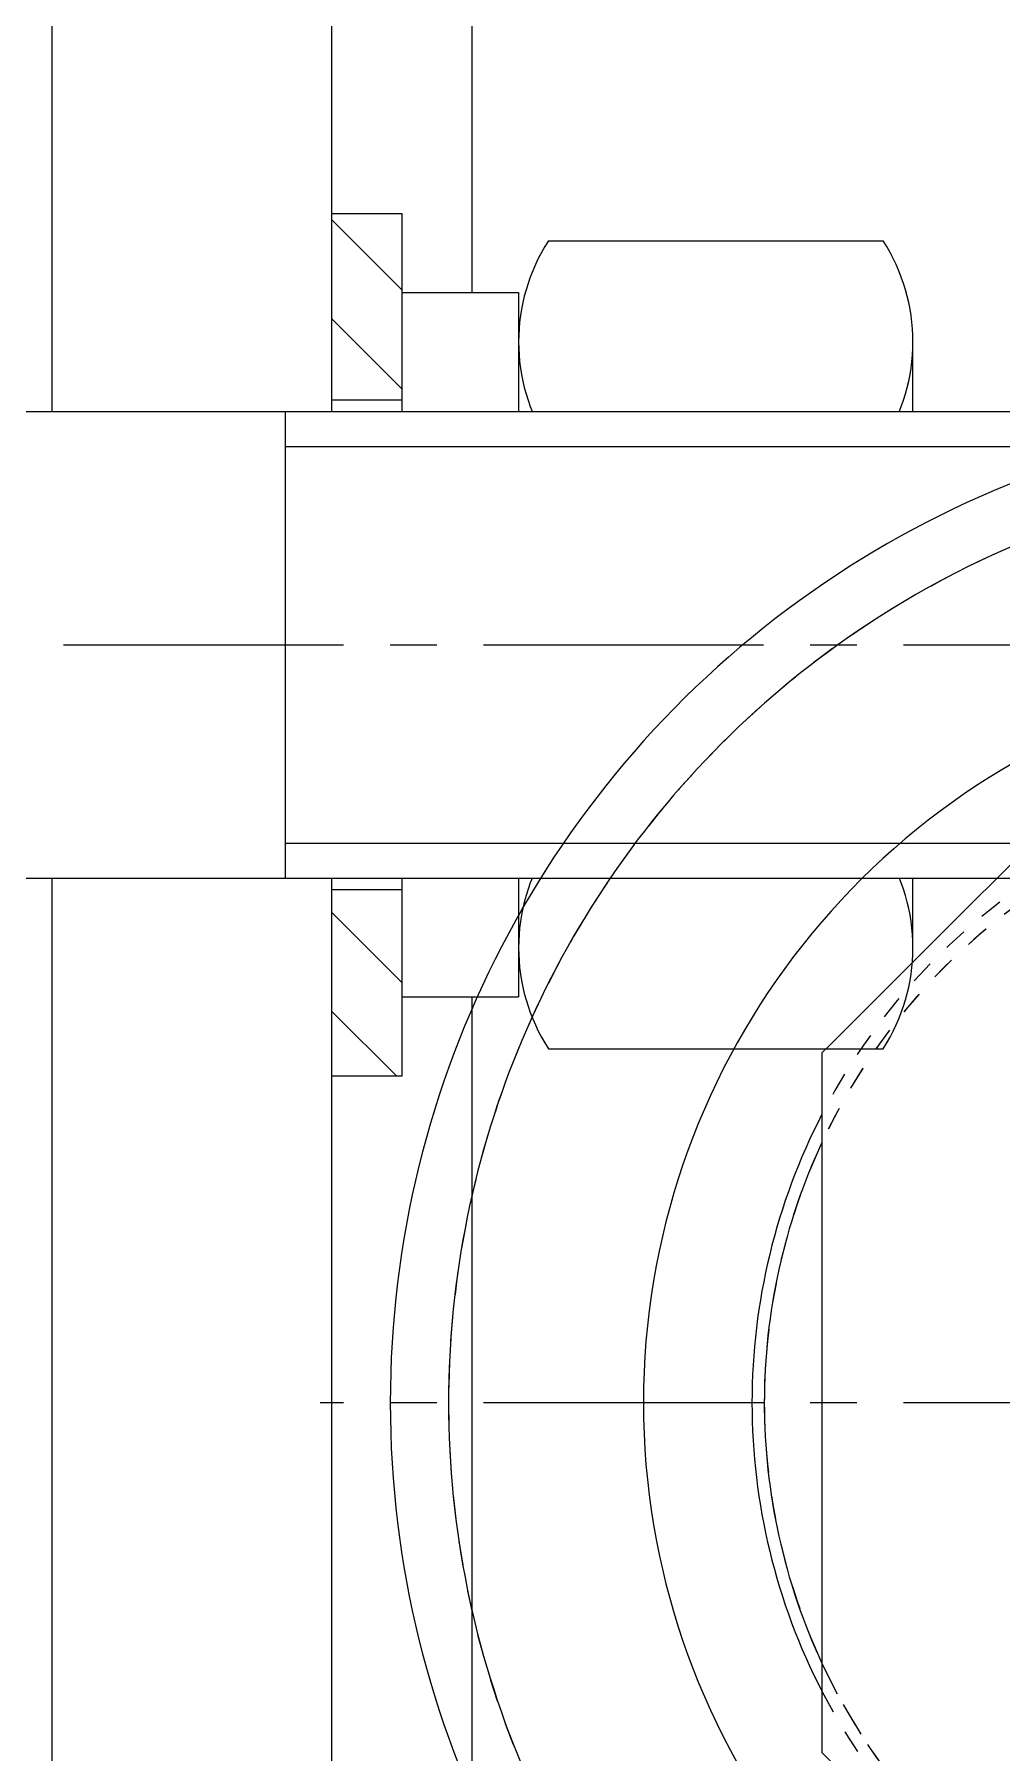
# Model space of a CAD drawing. Header units: millimetres. Extents: x -50460 to 50460, y -35640 to 35640.
# Drawn here: x -35103.5 to -35062, y 26569.4 to 26643.1 of the extents above; entities that cross this region are included whole.
import ezdxf

# ---------------------------------------------------------------- set-up
doc = ezdxf.new("R2010")
doc.units = ezdxf.units.MM
doc.set_wipeout_variables(frame=1)
doc.linetypes.add('点画线', pattern=[18, 12, -2, 2, -2])
doc.linetypes.add('虚线', pattern=[2, 1, -1])
for name, color, linetype, lineweight in [('EB0', 7, 'Continuous', 15), ('中心线层', 1, '点画线', 18), ('剖面线层', 6, 'Continuous', 18), ('尺寸线层', 4, 'Continuous', 18), ('粗实线层', 7, 'Continuous', 15), ('粗实线层_1', 7, 'Continuous', 15), ('细实线层', 3, 'Continuous', 18), ('虚线层', 100, '虚线', 18)]:
    doc.layers.add(name, color=color, linetype=linetype, lineweight=lineweight)
pattern_1 = [(315.0000000000014, (0, 0), (2.121320343559592, 2.121320343559693), [])]

# ---------------------------------------------------------------- blocks, each defined once
blk = doc.blocks.new('*X954')
at = {"layer": '粗实线层'}
for p, q in [((0, 177), (0, 10)), ((12, 10), (12, 177))]:
    blk.add_line(p, q, dxfattribs=at)
blk = doc.blocks.new('*X952')
at = {"layer": '中心线层'}
blk.add_line((95.28622955133324, 178.0000000000036), (121.2862295513332, 178.0000000000036), dxfattribs=at)
at = {"layer": '粗实线层_1'}
blk.add_blockref('*X954', (101, 39.50000000000364), dxfattribs=at)
blk = doc.blocks.new('*X962')
at = {"layer": '剖面线层', "linetype": 'Continuous', "lineweight": 18}
h = blk.add_hatch(dxfattribs=at)
h.set_pattern_fill('无图案', color=256, scale=3, angle=315.0000000000014, style=0, pattern_type=0)
h.set_pattern_definition(pattern_1)
edge = h.paths.add_edge_path(flags=0)
edge.add_line((0, 10.5), (0, 18.5))
edge.add_line((3, 10.5), (0, 10.5))
edge.add_line((3, 18.5), (3, 10.5))
edge.add_line((0, 18.5), (3, 18.5))
h = blk.add_hatch(dxfattribs=at)
h.set_pattern_fill('无图案', color=256, scale=3, angle=315.0000000000014, style=0, pattern_type=0)
h.set_pattern_definition(pattern_1)
edge = h.paths.add_edge_path(flags=0)
edge.add_line((0, -18.5), (0, -10.5))
edge.add_line((3, -18.5), (0, -18.5))
edge.add_line((3, -10.5), (3, -18.5))
edge.add_line((0, -10.5), (3, -10.5))
at = {"layer": 'EB0'}
for p, q in [((0, -18.5), (0, 18.5)), ((0, 18.5), (3, 18.5)), ((3, 18.5), (3, -18.5)), ((0, 10.5), (3, 10.5)), ((3, -10.5), (0, -10.5)), ((3, -18.5), (0, -18.5))]:
    blk.add_line(p, q, dxfattribs=at)
at = {"layer": '中心线层', "color": 1, "linetype": '点画线', "lineweight": 18}
blk.add_line((-3, 0), (6, 0), dxfattribs=at)
blk = doc.blocks.new('*X963')
at = {"layer": 'EB0'}
for p, q in [((1.277186767300009, 17.32050807568885), (15.62281323267962, 17.32050807568885)), ((0, -12.99038105676664), (0, 12.99038105676664)), ((16.89999999999418, -12.99038105676664), (16.89999999999418, 12.99038105676664)), ((15.62281323267962, 8.660254037844425), (1.277186767300009, 8.660254037844425)), ((15.62281323267962, -8.660254037844425), (1.277186767300009, -8.660254037844425)), ((1.277186767300009, -17.32050807568885), (15.62281323267962, -17.32050807568885))]:
    blk.add_line(p, q, dxfattribs=at)
for centre, radius, start, end in [((7.97894503774296, 12.99038105676664), 7.978945037741193, 147.1327677633666, 212.8672322363457), ((8.921054962251219, 12.99038105676664), 7.978945037741199, 327.1327677633666, 32.86723223634535), ((30, 3.637978807091713e-12), 30.00000000000004, 163.2213451191384, 196.7786548810591), ((-13.10000000000582, 0), 30, 343.2213451191383, 16.77865488105901), ((7.97894503774296, -12.99038105676664), 7.978945037741194, 147.1327677633666, 212.8672322363456), ((8.921054962251219, -12.99038105676664), 7.978945037741199, 327.1327677633666, 32.86723223634537)]:
    blk.add_arc(centre, radius, start, end, dxfattribs=at)
at = {"layer": '中心线层', "linetype": '点画线', "lineweight": 18}
blk.add_line((-1.277186767314561, 0), (19.89999999999418, 0), dxfattribs=at)
blk = doc.blocks.new('*X964')
at = {"layer": 'EB0'}
for p, q in [((0, 15.10000000000218), (0, -15.10000000000218)), ((0, 15.10000000000218), (5, 15.10000000000218)), ((5, 15.10000000000218), (5, -15.10000000000218)), ((0, 1.294095225512137), (5, 2.633841187667713)), ((0.6470476127578877, -1.120719340211508), (5, 0.04565073664343799)), ((0, -1.294095225512137), (0.6470476127578877, -1.120719340211508)), ((0, -15.10000000000218), (5, -15.10000000000218))]:
    blk.add_line(p, q, dxfattribs=at)
at = {"layer": '中心线层', "linetype": '点画线', "lineweight": 18}
blk.add_line((-3, 0), (8, 0), dxfattribs=at)
blk = doc.blocks.new('*X965')
at = {"layer": 'EB0'}
for p, q in [((0, 10), (138.5, 10.00000000000364)), ((102, 10.00000000000364), (102, -9.999999999996362)), ((0, -10), (138.5, -9.999999999996362))]:
    blk.add_line(p, q, dxfattribs=at)
at = {"layer": '中心线层', "linetype": '点画线', "lineweight": 18}
blk.add_line((-15.5, 0), (143, 3.637978807091713e-12), dxfattribs=at)
at = {"layer": '细实线层'}
for p, q in [((102, 8.500000000003638), (140, 8.500000000003638)), ((102, -8.499999999996362), (140, -8.499999999996362))]:
    blk.add_line(p, q, dxfattribs=at)
blk = doc.blocks.new('*X950')
at = {"layer": '粗实线层_1'}
blk.add_blockref('*X952', (-194, -241.0000000000073), dxfattribs=at)
for points in [[(-78, -63.000000000003645), (-78, -73.50000000000364), (-78, -73.50000000000364), (-78, -81.50000000000364), (-78, -81.50000000000364), (-81, -81.50000000000364), (-81, -81.50000000000364), (-81, -73.50000000000364), (-81, -73.50000000000364), (-81, -63.000000000003645), (-81, -63.000000000003645), (-81, -52.50000000000364), (-81, -52.50000000000364), (-81, -44.50000000000364), (-81, -44.50000000000364), (-78, -44.50000000000364), (-78, -44.50000000000364), (-78, -52.50000000000364), (-78, -52.50000000000364)], [(-56.100000000005814, -63.00000000000364), (-56.100000000005814, -75.99038105677027), (-57.377186767317376, -80.3205080756924), (-57.29561894112091, -80.19157743186419), (-57.21653120786254, -80.06111076318422), (-57.13995248328746, -79.92915577036148), (-57.065910765807, -79.79576069826007), (-56.9944331262619, -79.66097431826023), (-56.925545698024884, -79.52484591042673), (-56.85927366744581, -79.38742524549122), (-56.795641264643166, -79.24876256665527), (-56.73467175464512, -79.10890857122077), (-56.676387428883515, -78.967914392054), (-56.62080959704367, -78.82583157889077), (-56.567958579273316, -78.68271207948891), (-56.517853698753164, -78.53860822063547), (-56.47051327463203, -78.39357268901502), (-56.42595461532911, -78.2476585119467), (-56.384194012205704, -78.10091903799656), (-56.34524673360884, -77.95340791747239), (-56.309127019288944, -77.80517908280842), (-56.27584807519353, -77.6562867288466), (-56.2454220686389, -77.50678529302228), (-56.2178601238616, -77.35672943546086), (-56.19317231795118, -77.2061740189933), (-56.1713676771659, -77.05517408909722), (-56.15245417363251, -76.90378485377155), (-56.13643872243161, -76.75206166335153), (-56.12332717906932, -76.60005999027177), (-56.11312433733641, -76.4478354087845), (-56.10583392755563, -76.29544357464098), (-56.10145861521787, -76.14294020474267), (-56.100000000007576, -75.99038105677027), (-57.377186767320374, -80.32050807569249), (-71.72281323269999, -80.32050807569249), (-72.99999999999824, -75.99038105677027), (-72.99854138478791, -76.14294020474266), (-72.99416607245017, -76.29544357464098), (-72.98687566266939, -76.4478354087845), (-72.97667282093647, -76.60005999027175), (-72.96356127757417, -76.75206166335153), (-72.94754582637327, -76.90378485377155), (-72.9286323228399, -77.05517408909722), (-72.9068276820546, -77.20617401899328), (-72.8821398761442, -77.35672943546086), (-72.85457793136688, -77.50678529302228), (-72.82415192481226, -77.6562867288466), (-72.79087298071686, -77.80517908280842), (-72.75475326639696, -77.95340791747239), (-72.7158059878001, -78.10091903799656), (-72.67404538467669, -78.2476585119467), (-72.62948672537377, -78.39357268901502), (-72.58214630125264, -78.53860822063547), (-72.53204142073247, -78.68271207948891), (-72.47919040296212, -78.82583157889077), (-72.42361257112229, -78.967914392054), (-72.36532824536067, -79.10890857122077), (-72.30435873536263, -79.24876256665527), (-72.24072633255997, -79.38742524549122), (-72.17445430198092, -79.52484591042673), (-72.1055668737439, -79.66097431826023), (-72.0340892341988, -79.79576069826007), (-71.96004751671833, -79.92915577036148), (-71.88346879214325, -80.06111076318422), (-71.80438105888489, -80.19157743186419), (-71.72281323268835, -80.32050807569246), (-73, -75.99038105677027), (-73, -63.00000000000364), (-73, -63.00000000000364), (-73, -50.009618943237), (-71.72281323268844, -45.67949192431487), (-71.80438105888491, -45.80842256814308), (-71.88346879214329, -45.93888923682306), (-71.96004751671835, -46.0708442296458), (-72.03408923419882, -46.20423930174721), (-72.10556687374391, -46.33902568174703), (-72.17445430198093, -46.475154089580535), (-72.24072633256, -46.61257475451607), (-72.30435873536265, -46.751237433352), (-72.3653282453607, -46.8910914287865), (-72.4236125711223, -47.03208560795326), (-72.47919040296213, -47.1741684211165), (-72.53204142073248, -47.317287920518346), (-72.58214630125265, -47.4613917793718), (-72.6294867253738, -47.60642731099226), (-72.6740453846767, -47.75234148806057), (-72.71580598780012, -47.89908096201071), (-72.75475326639696, -48.04659208253488), (-72.79087298071687, -48.19482091719887), (-72.82415192481227, -48.34371327116068), (-72.85457793136692, -48.493214706985), (-72.88213987614422, -48.643270564546405), (-72.90682768205464, -48.79382598101398), (-72.92863232283992, -48.94482591091007), (-72.9475458263733, -49.09621514623573), (-72.96356127757419, -49.24793833665574), (-72.9766728209365, -49.39994000973552), (-72.9868756626694, -49.55216459122278), (-72.99416607245018, -49.70455642536629), (-72.99854138478793, -49.85705979526461), (-72.99999999999824, -50.00961894323701), (-71.72281323269999, -45.67949192431479), (-57.377186767320374, -45.67949192431479), (-56.100000000007554, -50.00961894323701), (-56.101458615217865, -49.857059795264604), (-56.105833927555615, -49.704556425366285), (-56.11312433733639, -49.55216459122277), (-56.1233271790693, -49.399940009735516), (-56.1364387224316, -49.247938336655736), (-56.15245417363249, -49.09621514623572), (-56.171367677165875, -48.944825910910055), (-56.193172317951166, -48.793825981013974), (-56.21786012386159, -48.643270564546405), (-56.24542206863888, -48.493214706985), (-56.275848075193515, -48.343713271160674), (-56.30912701928893, -48.19482091719886), (-56.345246733608825, -48.04659208253487), (-56.38419401220569, -47.8990809620107), (-56.42595461532909, -47.75234148806056), (-56.47051327463201, -47.60642731099225), (-56.51785369875314, -47.4613917793718), (-56.5679585792733, -47.317287920518346), (-56.62080959704366, -47.1741684211165), (-56.67638742888349, -47.03208560795326), (-56.734671754645106, -46.891091428786495), (-56.795641264643145, -46.751237433351996), (-56.85927366744579, -46.61257475451606), (-56.92554569802488, -46.47515408958053), (-56.99443312626188, -46.33902568174703), (-57.065910765806976, -46.2042393017472), (-57.139952483287445, -46.07084422964579), (-57.21653120786251, -45.93888923682305), (-57.29561894112089, -45.80842256814308), (-57.3771867673174, -45.67949192431481), (-56.100000000005814, -50.009618943237)]]:
    blk.add_wipeout(points).dxf.layer = '粗实线层_1'
for name, p in [('*X962', (-81, -63.00000000000364)), ('*X963', (-73, -63.00000000000364))]:
    blk.add_blockref(name, p, dxfattribs=at)
blk.add_wipeout([(-73, -63.00000000000364), (-73, -78.10000000000582), (-73, -78.10000000000582), (-78, -78.10000000000582), (-78, -78.10000000000582), (-78, -64.29409522551578), (-78, -64.29409522551578), (-78, -63.00000000000364), (-78, -63.00000000000364), (-78, -61.7059047744915), (-78, -61.7059047744915), (-78, -47.90000000000145), (-78, -47.90000000000145), (-73, -47.90000000000145), (-73, -47.90000000000145), (-73, -60.36615881233592), (-73, -60.36615881233592)]).dxf.layer = '粗实线层_1'
blk.add_blockref('*X964', (-78, -63.00000000000364), dxfattribs=at)
blk.add_wipeout([(-45, -63.00000000000365), (-45, -71.50000000000364), (-45, -71.50000000000364), (-46.5, -73.00000000000365), (-46.5, -73.00000000000365), (-91, -73.00000000000365), (-91, -73.00000000000365), (-103.5, -73.00000000000365), (-103.5, -73.00000000000365), (-185, -73.00000000000728), (-185, -73.00000000000728), (-185, -80.32050807569613), (-185, -80.32050807569613), (-196.2228132327, -80.32050807569613), (-197.4999999999982, -75.99038105677027), (-197.49854138478793, -76.14294020474264), (-197.49416607245013, -76.29544357464098), (-197.48687566266938, -76.44783540878447), (-197.47667282093644, -76.60005999027175), (-197.46356127757414, -76.75206166335153), (-197.44754582637324, -76.90378485377153), (-197.4286323228399, -77.0551740890972), (-197.4068276820546, -77.20617401899328), (-197.3821398761442, -77.35672943546084), (-197.35457793136686, -77.50678529302228), (-197.3241519248122, -77.65628672884657), (-197.29087298071687, -77.8051790828084), (-197.2547532663969, -77.9534079174724), (-197.21580598780008, -78.10091903799656), (-197.17404538467667, -78.24765851194668), (-197.12948672537374, -78.39357268901499), (-197.08214630125258, -78.53860822063544), (-197.03204142073247, -78.68271207948892), (-196.9791904029621, -78.82583157889076), (-196.92361257112225, -78.967914392054), (-196.86532824536064, -79.10890857122074), (-196.80435873536265, -79.24876256665527), (-196.74072633255997, -79.3874252454912), (-196.67445430198086, -79.5248459104267), (-196.60556687374384, -79.66097431826022), (-196.53408923419877, -79.79576069826005), (-196.4600475167183, -79.92915577036146), (-196.38346879214325, -80.06111076318422), (-196.30438105888487, -80.19157743186419), (-196.22281323268834, -80.32050807569242), (-197.5, -75.99038105677027), (-197.5, -63.000000000007276), (-197.5, -63.000000000007276), (-197.5, -50.009618943237), (-196.2228132326884, -45.67949192431482), (-196.30438105888493, -45.8084225681431), (-196.3834687921433, -45.93888923682307), (-196.46004751671836, -46.0708442296458), (-196.53408923419883, -46.204239301747194), (-196.60556687374392, -46.33902568174703), (-196.67445430198094, -46.475154089580556), (-196.74072633255997, -46.61257475451606), (-196.80435873536265, -46.751237433352), (-196.8653282453607, -46.891091428786524), (-196.9236125711223, -47.03208560795328), (-196.97919040296216, -47.17416842111652), (-197.0320414207325, -47.31728792051835), (-197.0821463012527, -47.46139177937181), (-197.12948672537382, -47.606427310992274), (-197.17404538467667, -47.75234148806058), (-197.21580598780008, -47.89908096201073), (-197.25475326639702, -48.046592082534886), (-197.29087298071687, -48.19482091719888), (-197.3241519248123, -48.343713271160695), (-197.35457793136692, -48.493214706985015), (-197.3821398761442, -48.64327056454643), (-197.4068276820546, -48.79382598101398), (-197.42863232283992, -48.94482591091007), (-197.4475458263733, -49.096215146235735), (-197.4635612775742, -49.247938336655764), (-197.4766728209365, -49.399940009735545), (-197.4868756626694, -49.55216459122279), (-197.49416607245018, -49.704556425366306), (-197.49854138478796, -49.857059795264604), (-197.4999999999982, -50.009618943237), (-196.2228132327, -45.67949192431841), (-185, -45.67949192431841), (-185, -45.67949192431841), (-185, -53.00000000000726), (-185, -53.00000000000726), (-103.5, -53.00000000000364), (-103.5, -53.00000000000364), (-91, -53.00000000000364), (-91, -53.00000000000364), (-46.5, -53.00000000000364), (-46.5, -53.00000000000364), (-45, -54.50000000000365), (-45, -54.50000000000365)]).dxf.layer = '粗实线层_1'
blk.add_blockref('*X965', (-185, -63.00000000000728), dxfattribs=at)
blk = doc.blocks.new('*X969')
at = {"layer": '粗实线层'}
for p, q in [((-50, 0), (-75, -25)), ((-75, -25), (-75, -55)), ((-75, -55), (-50, -80))]:
    blk.add_line(p, q, dxfattribs=at)
blk = doc.blocks.new('*X967')
at = {"layer": '粗实线层_1'}
blk.add_blockref('*X969', (-15, 97.5), dxfattribs=at)
blk = doc.blocks.new('*X970')
at = {"layer": '中心线层'}
blk.add_line((3, 42.5), (-88, 42.5), dxfattribs=at)
at = {"layer": '粗实线层'}
for radius, start, end in [(42.5, 70.25007720434401, 179.9999999999866), (40.00000000000004, 88.58493508336343, 179.9999999999869), (31.64999999999997, 105.61197737029, 180.000000000002), (26.99999999999962, 152.7339555493994, 180.0000000001325), (26.46977493752566, 155.0524828512264, 180.0000000002623), (42.50000000000003, 179.9999999999999, 289.7499228060681), (40.00000000000009, 179.9999999999999, 271.4150649270491), (31.65000000000001, 179.9999999999999, 254.3880226401376), (26.99999999999952, 179.9999999999999, 207.2660444611586), (26.46977493752514, 179.9999999999999, 204.9475171386108)]:
    blk.add_arc((-42.5, 42.5), radius, start, end, dxfattribs=at)
at = {"layer": '虚线层', "linetype": '虚线', "lineweight": 18}
for radius, start, end in [(40.0000000000002, 359.9999801417316, 179.9999999895743), (27.00000000000001, 359.9999801417316, 152.7339555388415), (26.46977493752543, 359.9999801417316, 179.9999999895743), (26.46977493752543, 359.9999801417316, 155.0524828405378), (40.00000000000001, 179.9999999999999, 359.9999801521571), (26.46977493752543, 179.9999999999999, 1.9847842763939e-05), (26.46977493752541, 204.9475171487736, 1.985800569126247e-05), (27.00000000000003, 207.2660444507748, 359.9999801417737)]:
    blk.add_arc((-42.5, 42.5), radius, start, end, dxfattribs=at)
blk = doc.blocks.new('*X971')
at = {"layer": '中心线层'}
for p, q in [((0, -18.77952679685768), (0, 16.91999999999825)), ((17.59999999999127, 0), (-17.60000000000582, 0)), ((-4.993494092559558, -16.71951226347301), (-4.993494092559558, -10.71951226347301)), ((4.993494092559558, -16.71951226347301), (4.993494092559558, -10.71951226347301))]:
    blk.add_line(p, q, dxfattribs=at)
for start, end in [(240.0000000000607, 260.0000000000607), (279.9999999996087, 299.9999999996089)]:
    blk.add_arc((0, 0), 14.6, start, end, dxfattribs=at)
at = {"layer": '粗实线层', "linetype": 'Continuous', "lineweight": 35}
for p, q in [((-7.30000000000291, -10.64397089525301), (-7.30000000000291, -15.24204710660706)), ((7.30000000000291, -10.64397089525301), (7.30000000000291, -15.24204710660706))]:
    blk.add_line(p, q, dxfattribs=at)
at = {"layer": '粗实线层'}
for p, q in [((-2.014318860936328, -11.42376993493963), (-2.014318860936328, -16.77952679685768)), ((2.014318860936328, -11.42376993493963), (2.014318860936328, -16.77952679685768))]:
    blk.add_line(p, q, dxfattribs=at)
at = {"layer": '粗实线层', "linetype": 'Continuous', "lineweight": 35}
for centre in [(-4.993494092559558, -13.71951226347301), (4.993494092559558, -13.71951226347301)]:
    blk.add_circle(centre, 1, dxfattribs=at)
at = {"layer": '粗实线层'}
for centre, radius, start, end in [((0, 1.095727338499273), 13.82427266150161, 301.8742486354098, 238.1257513636274), ((0, 0), 11.6, 279.9999999996347, 259.9999999996346), ((0, 0), 16.9, 244.4084550079529, 263.1546156618743), ((0, 0), 16.90000000000002, 276.8453843384538, 295.5915449923755)]:
    blk.add_arc(centre, radius, start, end, dxfattribs=at)
blk = doc.blocks.new('*X966')
at = {"layer": '粗实线层_1'}
for name, p in [('*X967', (15, -57.5)), ('*X970', (-8.5, -42.5)), ('*X971', (-51, 0))]:
    blk.add_blockref(name, p, dxfattribs=at)
blk = doc.blocks.new('*X947')
at = {"layer": 'EB0'}
blk.add_blockref('*X950', (-789.9999999998981, 1047.999999999745), dxfattribs=at)
blk.add_blockref('*X966', (-774.9999999998981, 952.4999999999563), dxfattribs=at)
blk = doc.blocks.new('*X805')
at = {"layer": 'EB0'}
blk.add_line((-2380.000000000065, 6477.499527609223), (-2379.999999999964, 407.3995276072383), dxfattribs=at)
at = {"layer": '细实线层'}
blk.add_blockref('*X947', (-1514.999999999964, 4854.999528203363), dxfattribs=at)

msp = doc.modelspace()

# ---------------------------------------------------------------- block references
at = {"layer": '尺寸线层'}
msp.add_blockref('*X805', (-32704.74217485111, 20776.94507927555), dxfattribs=at)

doc.saveas('drawing.dxf')
